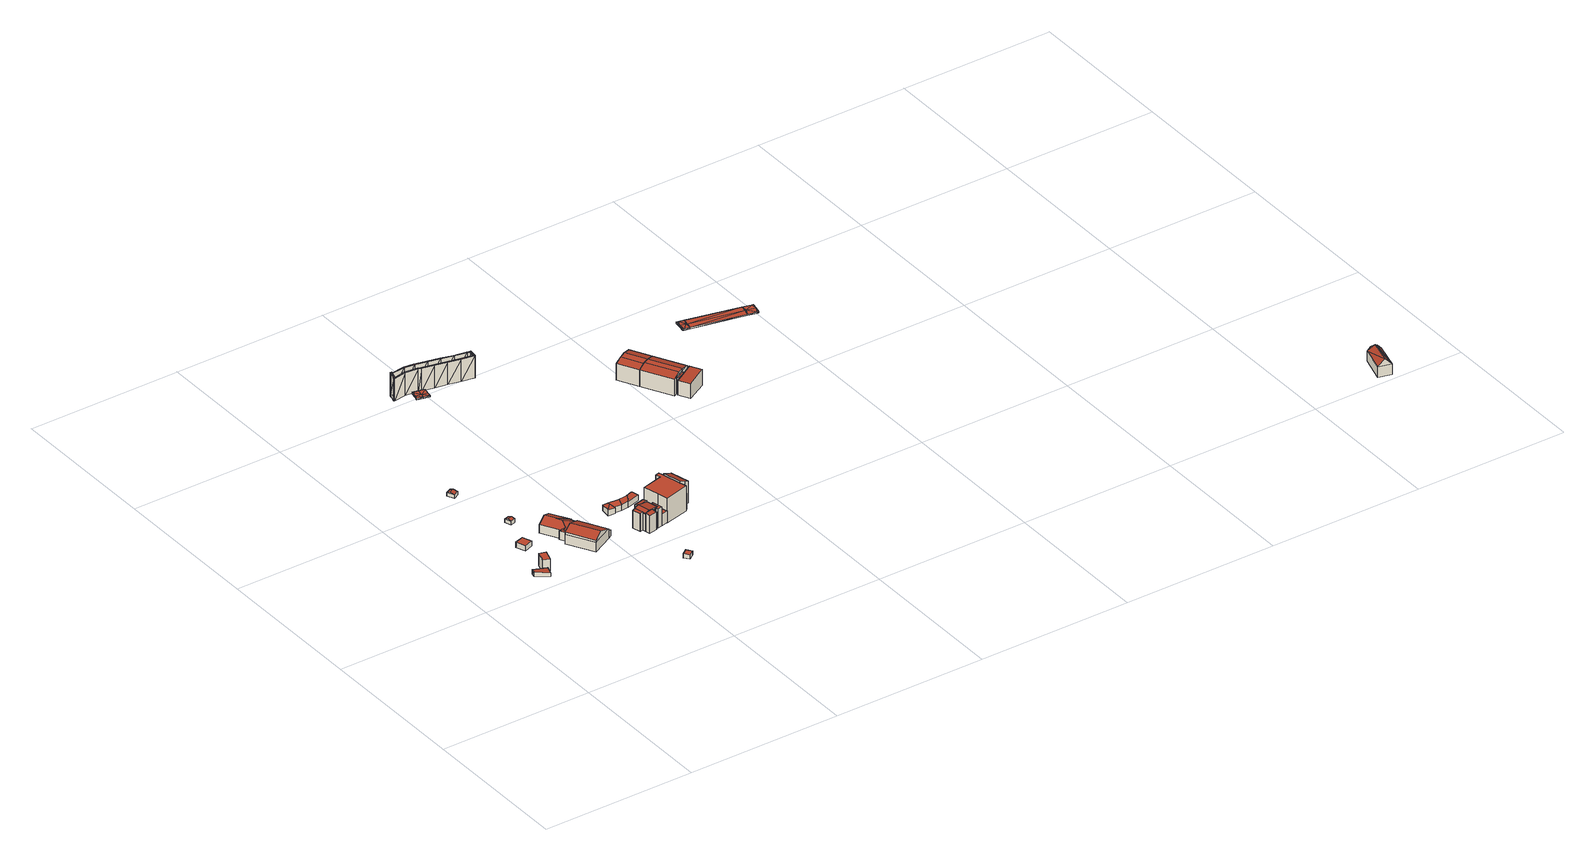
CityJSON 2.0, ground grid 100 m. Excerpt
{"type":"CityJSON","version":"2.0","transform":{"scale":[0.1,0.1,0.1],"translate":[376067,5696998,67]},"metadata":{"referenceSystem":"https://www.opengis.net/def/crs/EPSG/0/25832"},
"CityObjects":{
"building1":{"type":"Building","attributes":{"Gemeindeschluessel":"05954016","Geometrietyp2DReferenz":"3000","function":"51009_1610","roofType":"2100","measuredHeight":2.94},"geometry":[{"type":"Solid","lod":"2","boundaries":[[[[0,1,2,3]],[[4,5,1,0]],[[6,7,5,4]],[[3,2,7,6]],[[4,0,3,6]],[[1,5,7,2]]]],"semantics":{"surfaces":[{"type":"WallSurface"},{"type":"RoofSurface"},{"type":"GroundSurface"}],"values":[[0,0,0,0,1,2]]}}]},
"building2":{"type":"Building","attributes":{"Gemeindeschluessel":"05954016","Geometrietyp2DReferenz":"3000","function":"31001_1010","roofType":"1000","measuredHeight":8.39},"geometry":[{"type":"Solid","lod":"2","boundaries":[[[[8,9,10,11]],[[12,13,9,8]],[[14,15,13,12]],[[11,10,15,14]],[[12,8,11,14]],[[9,13,15,10]]]],"semantics":{"surfaces":[{"type":"WallSurface"},{"type":"RoofSurface"},{"type":"GroundSurface"}],"values":[[0,0,0,0,1,2]]}}]},
"building3":{"type":"Building","attributes":{"Gemeindeschluessel":"05954016","Geometrietyp2DReferenz":"3000","function":"31001_2460","roofType":"1000","measuredHeight":3.5},"geometry":[{"type":"Solid","lod":"2","boundaries":[[[[16,17,18,19]],[[20,21,17,16]],[[22,23,21,20]],[[19,18,23,22]],[[20,16,19,22]],[[17,21,23,18]]]],"semantics":{"surfaces":[{"type":"WallSurface"},{"type":"RoofSurface"},{"type":"GroundSurface"}],"values":[[0,0,0,0,1,2]]}}]},
"building4":{"type":"Building","attributes":{"Gemeindeschluessel":"05954016","Geometrietyp2DReferenz":"3000","function":"31001_1310","roofType":"3100","measuredHeight":3.16},"geometry":[{"type":"Solid","lod":"2","boundaries":[[[[24,25,26,27]],[[28,29,25,24]],[[30,31,29,28]],[[27,26,31,30]],[[24,32,28]],[[30,33,27]],[[27,33,32,24]],[[28,32,33,30]],[[25,29,31,26]]]],"semantics":{"surfaces":[{"type":"WallSurface"},{"type":"RoofSurface"},{"type":"GroundSurface"}],"values":[[0,0,0,0,0,0,1,1,2]]}}]},
"building5":{"type":"Building","attributes":{"Gemeindeschluessel":"05954016","Geometrietyp2DReferenz":"3000","function":"31001_1310","roofType":"3100","measuredHeight":3.01},"geometry":[{"type":"Solid","lod":"2","boundaries":[[[[34,35,36,37]],[[38,39,35,34]],[[40,41,39,38]],[[37,36,41,40]],[[34,42,38]],[[40,43,37]],[[37,43,42,34]],[[38,42,43,40]],[[35,39,41,36]]]],"semantics":{"surfaces":[{"type":"WallSurface"},{"type":"RoofSurface"},{"type":"GroundSurface"}],"values":[[0,0,0,0,0,0,1,1,2]]}}]},
"building6":{"type":"Building","attributes":{"Gemeindeschluessel":"05954016","Geometrietyp2DReferenz":"3000","function":"31001_3000","roofType":"5000","measuredHeight":8.35},"geometry":[{"type":"Solid","lod":"2","boundaries":[[[[44,45,46,47]],[[48,49,45,44]],[[50,51,49,48]],[[52,53,51,50]],[[54,55,53,52]],[[56,57,55,54]],[[58,59,57,56]],[[47,46,59,58]],[[60,58,56,61]],[[56,54,61]],[[60,61,54,52,62]],[[62,52,50,63]],[[63,50,48,64]],[[64,48,44,65]],[[44,47,65]],[[62,63,64,65,47,58,60]],[[45,49,51,53,55,57,59,46]]]],"semantics":{"surfaces":[{"type":"WallSurface"},{"type":"RoofSurface"},{"type":"GroundSurface"}],"values":[[0,0,0,0,0,0,0,0,1,1,1,1,1,1,0,1,2]]}}]},
"building7":{"type":"Building","attributes":{"Gemeindeschluessel":"05954016","Geometrietyp2DReferenz":"3000","function":"31001_3000","roofType":"3100","measuredHeight":10.28},"address":[{"country":"Germany","locality":"Hattingen","thoroughfareNumber":"59b","thoroughfareName":"Rathenaustraße"}],"geometry":[{"type":"Solid","lod":"2","boundaries":[[[[66,67,68,69]],[[70,71,67,66]],[[72,73,71,70]],[[74,75,73,72]],[[69,68,75,74]],[[76,77,69,74]],[[77,76,78,79,80]],[[79,78,72,70]],[[80,79,70,66]],[[78,76,74,72]],[[77,80,66,69]],[[67,71,73,75,68]]]],"semantics":{"surfaces":[{"type":"WallSurface"},{"type":"RoofSurface"},{"type":"GroundSurface"}],"values":[[0,0,0,0,0,1,1,0,0,0,0,2]]}}]},
"building8":{"type":"Building","attributes":{"Gemeindeschluessel":"05954016","Geometrietyp2DReferenz":"3000","function":"51009_1610","roofType":"2100","measuredHeight":5.23},"geometry":[{"type":"Solid","lod":"2","boundaries":[[[[81,82,83,84]],[[85,86,82,81]],[[87,88,86,85]],[[84,83,88,87]],[[85,81,84,87]],[[82,86,88,83]]]],"semantics":{"surfaces":[{"type":"WallSurface"},{"type":"RoofSurface"},{"type":"GroundSurface"}],"values":[[0,0,0,0,1,2]]}}]},
"building9":{"type":"Building","attributes":{"Gemeindeschluessel":"05954016","Geometrietyp2DReferenz":"3000","function":"31001_1310","roofType":"1000","measuredHeight":2.82},"geometry":[{"type":"Solid","lod":"2","boundaries":[[[[89,90,91,92]],[[93,94,90,89]],[[95,96,94,93]],[[92,91,96,95]],[[93,89,92,95]],[[90,94,96,91]]]],"semantics":{"surfaces":[{"type":"WallSurface"},{"type":"RoofSurface"},{"type":"GroundSurface"}],"values":[[0,0,0,0,1,2]]}}]},
"building10":{"type":"Building","attributes":{"Gemeindeschluessel":"05954016","Geometrietyp2DReferenz":"3000","function":"31001_3000"},"children":["building10-1","building10-2","building10-3","building10-4"]},
"building10-1":{"type":"BuildingPart","attributes":{"roofType":"2100","measuredHeight":12.31},"parents":["building10"],"geometry":[{"type":"Solid","lod":"2","boundaries":[[[[97,98,99,100]],[[101,102,103,98,97]],[[104,105,106,107,108]],[[109,110,105,104]],[[100,99,110,109]],[[104,108,101,97,100,109]],[[98,103,106,105,110,99]],[[106,103,102,107]],[[102,101,108,107]]]],"semantics":{"surfaces":[{"type":"WallSurface"},{"type":"RoofSurface"},{"type":"GroundSurface"},{"type":"ClosureSurface"}],"values":[[0,0,0,0,0,1,2,3,3]]}}]},
"building10-2":{"type":"BuildingPart","attributes":{"roofType":"2100","measuredHeight":12.53},"parents":["building10"],"geometry":[{"type":"Solid","lod":"2","boundaries":[[[[111,112,113,114,115,116]],[[117,118,119,120,121]],[[116,115,118,117]],[[121,122,111,116,117]],[[114,119,118,115]],[[112,111,122]],[[119,114,113,120]],[[113,112,122,121,120]]]],"semantics":{"surfaces":[{"type":"WallSurface"},{"type":"RoofSurface"},{"type":"GroundSurface"},{"type":"ClosureSurface"}],"values":[[0,0,0,1,2,0,3,3]]}}]},
"building10-3":{"type":"BuildingPart","attributes":{"roofType":"2100","measuredHeight":12.51},"parents":["building10"],"geometry":[{"type":"Solid","lod":"2","boundaries":[[[[123,124,125,126,127]],[[128,129,130,131,132]],[[127,126,129,128]],[[132,133,123,127,128]],[[125,130,129,126]],[[124,123,133]],[[130,125,124,131]],[[131,124,133,132]]]],"semantics":{"surfaces":[{"type":"WallSurface"},{"type":"RoofSurface"},{"type":"GroundSurface"},{"type":"ClosureSurface"}],"values":[[0,0,0,1,2,0,3,3]]}}]},
"building10-4":{"type":"BuildingPart","attributes":{"roofType":"3100","measuredHeight":13.2},"parents":["building10"],"geometry":[{"type":"Solid","lod":"2","boundaries":[[[[134,135,136,137]],[[138,139,135,134]],[[120,119,139,138]],[[107,106,114,113]],[[131,130,103,102]],[[137,136,125,124]],[[137,124,133,140,141,142,143,144,134]],[[112,122,142,141,145,146]],[[101,145,141,140,132,131,102]],[[112,146,108,107,113]],[[144,143,121,120,138]],[[144,138,134]],[[135,139,119,114,106,103,130,125,136]],[[119,120,113,114]],[[106,107,102,103]],[[130,131,124,125]],[[108,146,145,101]],[[108,101,102,107]],[[143,142,122,121]],[[121,122,112,113,120]],[[140,133,132]],[[132,133,124,131]]]],"semantics":{"surfaces":[{"type":"WallSurface"},{"type":"RoofSurface"},{"type":"GroundSurface"},{"type":"ClosureSurface"}],"values":[[0,0,0,0,0,0,1,1,0,0,0,0,2,3,3,3,0,3,0,3,0,3]]}}]},
"building11":{"type":"Building","attributes":{"Gemeindeschluessel":"05954016","Geometrietyp2DReferenz":"3000","function":"31001_3000","roofType":"5000","measuredHeight":6.11},"geometry":[{"type":"Solid","lod":"2","boundaries":[[[[147,148,149,150]],[[151,152,148,147]],[[153,154,152,151]],[[155,156,154,153]],[[157,158,156,155]],[[159,160,158,157]],[[161,162,160,159]],[[163,164,162,161]],[[165,166,164,163]],[[167,168,166,165]],[[150,149,168,167]],[[169,167,165,170]],[[171,170,165,163,172]],[[173,172,163,161,174]],[[175,174,161,159,176]],[[176,159,157,177]],[[157,155,177]],[[176,177,155,153,175]],[[174,175,153,151,173]],[[172,173,151,147,171]],[[170,171,147,150,169]],[[150,167,169]],[[148,152,154,156,158,160,162,164,166,168,149]]]],"semantics":{"surfaces":[{"type":"WallSurface"},{"type":"RoofSurface"},{"type":"GroundSurface"}],"values":[[0,0,0,0,0,0,0,0,0,0,0,1,1,1,1,1,1,1,1,1,1,1,2]]}}]},
"building12":{"type":"Building","attributes":{"Gemeindeschluessel":"05954016","Geometrietyp2DReferenz":"3000","function":"31001_3000"},"children":["building12-1","building12-2"]},
"building12-1":{"type":"BuildingPart","attributes":{"roofType":"1000","measuredHeight":12.79},"parents":["building12"],"geometry":[{"type":"Solid","lod":"2","boundaries":[[[[178,179,180,181]],[[182,183,179,178]],[[184,185,186,183,182]],[[187,188,189,190,191]],[[181,180,188,187]],[[191,184,182,178,181,187]],[[179,183,186,189,188,180]],[[185,184,191,190]],[[189,186,185,190]]]],"semantics":{"surfaces":[{"type":"WallSurface"},{"type":"RoofSurface"},{"type":"GroundSurface"},{"type":"ClosureSurface"}],"values":[[0,0,0,0,0,1,2,0,3]]}}]},
"building12-2":{"type":"BuildingPart","attributes":{"roofType":"1000","measuredHeight":7.6},"parents":["building12"],"geometry":[{"type":"Solid","lod":"2","boundaries":[[[[192,193,186,185]],[[194,195,193,192]],[[190,189,195,194]],[[194,192,185,190]],[[193,195,189,186]],[[189,190,185,186]]]],"semantics":{"surfaces":[{"type":"WallSurface"},{"type":"RoofSurface"},{"type":"GroundSurface"},{"type":"ClosureSurface"}],"values":[[0,0,0,1,2,3]]}}]},
"building13":{"type":"Building","attributes":{"Gemeindeschluessel":"05954016","Geometrietyp2DReferenz":"3000","function":"31001_3000"},"address":[{"country":"Germany","locality":"Hattingen","thoroughfareNumber":"59a","thoroughfareName":"Rathenaustraße"}],"children":["building13-1","building13-2","building13-3"]},
"building13-1":{"type":"BuildingPart","attributes":{"roofType":"2100","measuredHeight":17.79},"parents":["building13"],"geometry":[{"type":"Solid","lod":"2","boundaries":[[[[196,197,198,199,200]],[[201,202,203,204,205]],[[200,199,202,201]],[[205,206,207,196,200,201]],[[198,208,209,203,202,199]],[[197,196,207,210,211]],[[208,198,197,211]],[[212,210,207,206]],[[209,208,211,210,212]],[[204,212,206,205]],[[203,209,212,204]]]],"semantics":{"surfaces":[{"type":"WallSurface"},{"type":"RoofSurface"},{"type":"GroundSurface"},{"type":"ClosureSurface"}],"values":[[0,0,0,1,2,0,3,0,3,0,3]]}}]},
"building13-2":{"type":"BuildingPart","attributes":{"roofType":"1000","measuredHeight":16.65},"parents":["building13"],"geometry":[{"type":"Solid","lod":"2","boundaries":[[[[213,214,215]],[[216,217,213,215]],[[218,219,217,216]],[[220,221,219,218]],[[222,223,221,220]],[[224,225,223,222]],[[226,227,225,224]],[[228,229,227,226]],[[204,203,229,228]],[[228,226,224,222,220,218,216,215,210,212,204]],[[208,213,217,219,221,223,225,227,229,203,209]],[[209,212,210,211,208]],[[211,210,215,214]],[[213,208,211,214]],[[203,204,212,209]]]],"semantics":{"surfaces":[{"type":"WallSurface"},{"type":"RoofSurface"},{"type":"GroundSurface"},{"type":"ClosureSurface"}],"values":[[0,0,0,0,0,0,0,0,0,1,2,3,0,3,3]]}}]},
"building13-3":{"type":"BuildingPart","attributes":{"roofType":"1000","measuredHeight":8.19},"parents":["building13"],"geometry":[{"type":"Solid","lod":"2","boundaries":[[[[230,231,198,197]],[[232,233,231,230]],[[214,213,233,232]],[[214,232,230,197,211]],[[231,233,213,208,198]],[[213,214,211,208]],[[208,211,197,198]]]],"semantics":{"surfaces":[{"type":"WallSurface"},{"type":"RoofSurface"},{"type":"GroundSurface"},{"type":"ClosureSurface"}],"values":[[0,0,0,1,2,3,3]]}}]},
"building14":{"type":"Building","attributes":{"Geometrietyp2DReferenz":"2000","Gemeindeschluessel":"05911000","function":"53001_1800","roofType":"9999","measuredHeight":1},"geometry":[{"type":"Solid","lod":"2","boundaries":[[[[234,235,236]],[[235,237,236]],[[238,239,234]],[[239,235,234]],[[240,241,238]],[[241,239,238]],[[242,243,240]],[[243,241,240]],[[244,245,242]],[[245,243,242]],[[246,247,244]],[[247,245,244]],[[248,249,246]],[[249,247,246]],[[250,251,248]],[[251,249,248]],[[252,253,250]],[[253,251,250]],[[254,255,252]],[[255,253,252]],[[256,257,254]],[[257,255,254]],[[258,259,256]],[[259,257,256]],[[260,261,258]],[[261,259,258]],[[262,263,260]],[[263,261,260]],[[264,265,262]],[[265,263,262]],[[236,237,264]],[[237,265,264]],[[266,237,239]],[[239,237,235]],[[267,266,241]],[[241,266,239]],[[241,243,267]],[[268,267,247]],[[247,267,245]],[[245,267,243]],[[269,268,247]],[[269,247,249]],[[253,269,251]],[[251,269,249]],[[263,265,266]],[[266,265,237]],[[261,263,266]],[[261,266,267]],[[259,261,268]],[[268,261,267]],[[259,268,269]],[[259,269,257]],[[255,257,253]],[[253,257,269]],[[270,238,236]],[[238,234,236]],[[271,240,270]],[[240,238,270]],[[240,271,242]],[[272,246,271]],[[246,244,271]],[[244,242,271]],[[273,246,272]],[[273,248,246]],[[252,250,273]],[[250,248,273]],[[262,270,264]],[[270,236,264]],[[260,270,262]],[[260,271,270]],[[258,272,260]],[[272,271,260]],[[258,273,272]],[[258,256,273]],[[254,252,256]],[[252,273,256]]]],"semantics":{"surfaces":[{"type":"WallSurface"},{"type":"GroundSurface"},{"type":"RoofSurface"}],"values":[[0,0,0,0,0,0,0,0,0,0,0,0,0,0,0,0,0,0,0,0,0,0,0,0,0,0,0,0,0,0,0,0,1,1,1,1,1,1,1,1,1,1,1,1,1,1,1,1,1,1,1,1,1,1,2,2,2,2,2,2,2,2,2,2,2,2,2,2,2,2,2,2,2,2,2,2]]}}]},
"building15":{"type":"Building","attributes":{"Geometrietyp2DReferenz":"3000","Gemeindeschluessel":"05911000","function":"53001_1890","roofType":"9999","measuredHeight":15},"geometry":[{"type":"MultiSurface","lod":"2","boundaries":[[[274,275,276]],[[275,277,276]],[[278,279,280]],[[279,281,280]],[[282,283,278]],[[283,279,278]],[[284,285,286]],[[285,287,286]],[[288,289,284]],[[289,285,284]],[[290,291,288]],[[291,289,288]],[[292,293,290]],[[293,291,290]],[[294,295,292]],[[295,293,292]],[[296,297,298]],[[297,299,298]],[[300,301,302]],[[301,303,302]],[[304,305,300]],[[305,301,300]],[[306,307,304]],[[307,305,304]],[[308,309,306]],[[309,307,306]],[[310,311,308]],[[311,309,308]],[[312,313,310]],[[313,311,310]],[[314,315,312]],[[315,313,312]],[[316,317,318]],[[317,319,318]],[[320,321,322]],[[321,323,322]],[[324,325,320]],[[325,321,320]],[[326,327,324]],[[327,325,324]],[[328,329,326]],[[329,327,326]],[[330,331,328]],[[331,329,328]],[[332,333,330]],[[333,331,330]],[[334,335,332]],[[335,333,332]],[[336,337,338]],[[337,339,338]],[[340,341,342]],[[341,343,342]],[[344,345,340]],[[345,341,340]],[[346,347,344]],[[347,345,344]],[[348,349,346]],[[350,351,348]],[[349,347,346]],[[351,349,348]],[[352,353,350]],[[353,351,350]],[[354,355,352]],[[355,353,352]],[[276,277,319]],[[277,318,319]],[[355,354,314]],[[354,315,314]],[[319,274,276]],[[319,317,274]],[[323,278,280]],[[323,321,278]],[[321,282,278]],[[321,325,282]],[[325,284,286]],[[325,327,284]],[[327,288,284]],[[327,329,288]],[[329,290,288]],[[329,331,290]],[[331,292,290]],[[331,333,292]],[[333,294,292]],[[333,335,294]],[[339,296,298]],[[339,337,296]],[[343,300,302]],[[343,341,300]],[[341,304,300]],[[341,345,304]],[[345,306,304]],[[345,347,306]],[[347,308,306]],[[347,349,308]],[[349,310,308]],[[349,351,310]],[[351,312,310]],[[351,353,312]],[[353,314,312]],[[353,355,314]],[[318,277,275]],[[318,275,316]],[[322,281,279]],[[322,279,320]],[[320,279,283]],[[320,283,324]],[[324,287,285]],[[324,285,326]],[[326,285,289]],[[326,289,328]],[[328,289,291]],[[328,291,330]],[[330,291,293]],[[330,293,332]],[[332,293,295]],[[332,295,334]],[[338,299,297]],[[338,297,336]],[[342,303,301]],[[342,301,340]],[[340,301,305]],[[340,305,344]],[[344,305,307]],[[344,307,346]],[[346,307,309]],[[346,309,348]],[[348,309,311]],[[348,311,350]],[[350,311,313]],[[350,313,352]],[[352,313,315]],[[352,315,354]]],"semantics":{"surfaces":[{"type":"WallSurface"},{"type":"GroundSurface"},{"type":"RoofSurface"}],"values":[0,0,0,0,0,0,0,0,0,0,0,0,0,0,0,0,0,0,0,0,0,0,0,0,0,0,0,0,0,0,0,0,0,0,0,0,0,0,0,0,0,0,0,0,0,0,0,0,0,0,0,0,0,0,0,0,0,0,0,0,0,0,0,0,0,0,0,0,1,1,1,1,1,1,1,1,1,1,1,1,1,1,1,1,1,1,1,1,1,1,1,1,1,1,1,1,1,1,1,1,2,2,2,2,2,2,2,2,2,2,2,2,2,2,2,2,2,2,2,2,2,2,2,2,2,2,2,2,2,2,2,2]}}]},
"building16":{"type":"Building","attributes":{"Geometrietyp2DReferenz":"3000","Gemeindeschluessel":"05911000","function":"52003_1020","roofType":"9999","measuredHeight":3},"geometry":[{"type":"MultiSurface","lod":"2","boundaries":[[[274,356,276]],[[356,357,276]],[[278,358,280]],[[358,359,280]],[[282,360,278]],[[360,358,278]],[[284,361,286]],[[361,362,286]],[[288,363,284]],[[363,361,284]],[[290,364,288]],[[364,363,288]],[[292,365,290]],[[365,364,290]],[[294,366,292]],[[366,365,292]],[[296,367,298]],[[367,368,298]],[[300,369,302]],[[369,370,302]],[[304,371,300]],[[371,369,300]],[[306,372,304]],[[372,371,304]],[[308,373,306]],[[373,372,306]],[[310,374,308]],[[374,373,308]],[[312,375,310]],[[375,374,310]],[[314,376,312]],[[376,375,312]],[[377,317,378]],[[317,319,378]],[[379,321,380]],[[321,323,380]],[[381,325,379]],[[325,321,379]],[[382,327,381]],[[327,325,381]],[[383,329,382]],[[329,327,382]],[[384,331,383]],[[331,329,383]],[[385,333,384]],[[333,331,384]],[[386,337,387]],[[388,335,385]],[[335,333,385]],[[337,339,387]],[[389,341,390]],[[341,343,390]],[[391,345,389]],[[345,341,389]],[[392,347,391]],[[347,345,391]],[[393,349,392]],[[349,347,392]],[[394,351,393]],[[351,349,393]],[[395,353,394]],[[353,351,394]],[[396,355,395]],[[355,353,395]],[[276,357,319]],[[357,378,319]],[[355,396,314]],[[396,376,314]],[[319,274,276]],[[319,317,274]],[[323,278,280]],[[323,321,278]],[[321,282,278]],[[321,325,282]],[[325,284,286]],[[325,327,284]],[[327,288,284]],[[327,329,288]],[[329,290,288]],[[329,331,290]],[[331,292,290]],[[331,333,292]],[[333,294,292]],[[333,335,294]],[[339,296,298]],[[339,337,296]],[[343,300,302]],[[343,341,300]],[[341,304,300]],[[341,345,304]],[[345,306,304]],[[345,347,306]],[[347,308,306]],[[347,349,308]],[[349,310,308]],[[349,351,310]],[[351,312,310]],[[351,353,312]],[[353,314,312]],[[353,355,314]],[[378,357,356]],[[378,356,377]],[[380,359,358]],[[380,358,379]],[[379,358,360]],[[379,360,381]],[[381,362,361]],[[381,361,382]],[[382,361,363]],[[382,363,383]],[[383,363,364]],[[383,364,384]],[[384,364,365]],[[384,365,385]],[[385,365,366]],[[385,366,388]],[[387,368,367]],[[387,367,386]],[[390,370,369]],[[390,369,389]],[[389,369,371]],[[389,371,391]],[[391,371,372]],[[391,372,392]],[[392,372,373]],[[392,373,393]],[[393,373,374]],[[393,374,394]],[[394,374,375]],[[394,375,395]],[[395,375,376]],[[395,376,396]]],"semantics":{"surfaces":[{"type":"WallSurface"},{"type":"GroundSurface"},{"type":"RoofSurface"}],"values":[0,0,0,0,0,0,0,0,0,0,0,0,0,0,0,0,0,0,0,0,0,0,0,0,0,0,0,0,0,0,0,0,0,0,0,0,0,0,0,0,0,0,0,0,0,0,0,0,0,0,0,0,0,0,0,0,0,0,0,0,0,0,0,0,0,0,0,0,1,1,1,1,1,1,1,1,1,1,1,1,1,1,1,1,1,1,1,1,1,1,1,1,1,1,1,1,1,1,1,1,2,2,2,2,2,2,2,2,2,2,2,2,2,2,2,2,2,2,2,2,2,2,2,2,2,2,2,2,2,2,2,2]}}]},
"building17":{"type":"Building","attributes":{"Gemeindeschluessel":"05911000","Geometrietyp2DReferenz":"3000","function":"31001_2501","roofType":"9999","measuredHeight":12.59,"storeysAboveGround":2},"geometry":[{"type":"Solid","lod":"2","boundaries":[[[[397,398,399,400]],[[401,402,398,397]],[[403,404,402,401]],[[400,399,404,403]],[[400,405,406,397]],[[397,406,407,401]],[[401,407,408,403]],[[403,408,405,400]],[[406,405,408,407]],[[398,402,404,399]]]],"semantics":{"surfaces":[{"type":"WallSurface"},{"type":"RoofSurface"},{"type":"GroundSurface"}],"values":[[0,0,0,0,1,0,1,0,1,2]]}}]},
"building18":{"type":"Building","attributes":{"Gemeindeschluessel":"05911000","Geometrietyp2DReferenz":"3000","function":"31001_2501","roofType":"9999","measuredHeight":12.62,"storeysAboveGround":2},"address":[{"country":"Germany","locality":"Bochum","thoroughfareNumber":"149a","thoroughfareName":"Brockhauser Str."}],"geometry":[{"type":"Solid","lod":"2","boundaries":[[[[409,410,411,412]],[[413,414,410,409]],[[415,416,414,413]],[[401,402,416,415]],[[397,398,402,401]],[[412,411,398,397]],[[397,417,418,412]],[[415,419,420,421,401]],[[422,418,417,421,420]],[[418,422,409,412]],[[422,420,419,413,409]],[[419,415,413]],[[417,397,401,421]],[[410,414,416,402,398,411]]]],"semantics":{"surfaces":[{"type":"WallSurface"},{"type":"RoofSurface"},{"type":"GroundSurface"}],"values":[[0,0,0,0,0,0,1,1,1,0,0,0,0,2]]}}]},
"building19":{"type":"Building","attributes":{"Gemeindeschluessel":"05911000","Geometrietyp2DReferenz":"3000","function":"31001_2501"},"children":["building19-1","building19-2"]},
"building19-1":{"type":"BuildingPart","attributes":{"roofType":"2100","measuredHeight":10.2,"storeysAboveGround":2},"parents":["building19"],"geometry":[{"type":"Solid","lod":"2","boundaries":[[[[423,424,425,426]],[[427,428,424,423]],[[429,430,428,427]],[[426,425,431,432,433]],[[434,429,427,423,426,433]],[[424,428,430,431,425]],[[432,434,433]],[[431,430,429,434,432]]]],"semantics":{"surfaces":[{"type":"WallSurface"},{"type":"RoofSurface"},{"type":"GroundSurface"},{"type":"ClosureSurface"}],"values":[[0,0,0,0,1,2,0,3]]}}]},
"building19-2":{"type":"BuildingPart","attributes":{"roofType":"2100","measuredHeight":11.03,"storeysAboveGround":2},"parents":["building19"],"geometry":[{"type":"Solid","lod":"2","boundaries":[[[[435,436,437,438]],[[432,431,436,435]],[[439,440,430,429,441]],[[442,443,440,439]],[[438,437,443,442]],[[439,441,434,432,435,438,442]],[[436,431,430,440,443,437]],[[434,441,429]],[[431,432,434,429,430]]]],"semantics":{"surfaces":[{"type":"WallSurface"},{"type":"RoofSurface"},{"type":"GroundSurface"},{"type":"ClosureSurface"}],"values":[[0,0,0,0,0,1,2,0,3]]}}]},
"building20":{"type":"Building","attributes":{"Geometrietyp2DReferenz":"2000","Gemeindeschluessel":"05911000","function":"53001_1800","roofType":"9999","measuredHeight":1},"geometry":[{"type":"Solid","lod":"2","boundaries":[[[[444,445,446]],[[445,447,446]],[[448,449,444]],[[449,445,444]],[[450,451,448]],[[451,449,448]],[[452,453,450]],[[453,451,450]],[[454,455,452]],[[455,453,452]],[[456,457,454]],[[457,455,454]],[[458,459,456]],[[459,457,456]],[[460,461,458]],[[461,459,458]],[[462,463,460]],[[463,461,460]],[[464,465,462]],[[465,463,462]],[[466,467,464]],[[467,465,464]],[[468,469,466]],[[469,467,466]],[[470,471,468]],[[471,469,468]],[[472,473,470]],[[473,471,470]],[[474,475,472]],[[475,473,472]],[[446,447,474]],[[447,475,474]],[[447,445,449]],[[447,449,451]],[[447,451,453]],[[447,453,476]],[[476,453,455]],[[477,476,455]],[[477,455,457]],[[477,457,478]],[[479,478,457]],[[479,457,459]],[[479,459,463]],[[463,459,461]],[[475,447,473]],[[473,447,476]],[[473,476,471]],[[476,477,471]],[[471,477,478]],[[471,478,469]],[[478,479,469]],[[465,467,463]],[[467,469,479]],[[467,479,463]],[[446,448,444]],[[446,450,448]],[[446,452,450]],[[446,480,452]],[[480,454,452]],[[481,454,480]],[[481,456,454]],[[481,482,456]],[[483,456,482]],[[483,458,456]],[[483,462,458]],[[462,460,458]],[[474,472,446]],[[472,480,446]],[[472,470,480]],[[480,470,481]],[[470,482,481]],[[470,468,482]],[[482,468,483]],[[464,462,466]],[[466,483,468]],[[466,462,483]]]],"semantics":{"surfaces":[{"type":"WallSurface"},{"type":"GroundSurface"},{"type":"RoofSurface"}],"values":[[0,0,0,0,0,0,0,0,0,0,0,0,0,0,0,0,0,0,0,0,0,0,0,0,0,0,0,0,0,0,0,0,1,1,1,1,1,1,1,1,1,1,1,1,1,1,1,1,1,1,1,1,1,1,2,2,2,2,2,2,2,2,2,2,2,2,2,2,2,2,2,2,2,2,2,2]]}}]},
"building21":{"type":"Building","attributes":{"Gemeindeschluessel":"05954016","Geometrietyp2DReferenz":"3000","function":"31001_3062","roofType":"9999","measuredHeight":11.36},"address":[{"country":"Germany","locality":"Hattingen","thoroughfareNumber":"12","thoroughfareName":"Zu den Sieben Hämmern"}],"geometry":[{"type":"Solid","lod":"2","boundaries":[[[[484,485,486,487]],[[488,489,485,484]],[[490,491,489,488]],[[487,486,491,490]],[[484,492,493,488]],[[490,494,487]],[[492,495,493]],[[495,492,484]],[[494,495,484]],[[484,487,494]],[[490,488,493]],[[490,493,495]],[[495,494,490]],[[485,489,491,486]]]],"semantics":{"surfaces":[{"type":"WallSurface"},{"type":"RoofSurface"},{"type":"GroundSurface"}],"values":[[0,0,0,0,0,0,1,1,1,1,1,1,1,2]]}}]}
},
"vertices":[
[103,540,514],[103,540,491],[17,567,491],[17,567,520],[86,487,514],[86,487,491],[8,539,520],[8,539,491],
[97,620,570],[97,620,487],[75,549,487],[75,549,570],[140,606,570],[140,606,487],[118,535,570],[118,535,487],
[164,874,515],[164,874,480],[107,854,480],[107,854,515],[186,812,515],[186,812,480],[129,791,515],[129,791,480],
[229,1101,509],[229,1101,486],[196,1090,486],[196,1090,509],[243,1057,511],[243,1057,486],[210,1047,511],[210,1047,486],[237,1077,518],[204,1066,518],
[123,1516,508],[123,1516,484],[88,1499,484],[88,1499,508],[144,1473,506],[144,1473,484],[110,1456,506],[110,1456,484],[132,1498,515],[98,1480,515],
[452,1021,487],[452,1021,430],[341,959,430],[341,959,487],[520,900,487],[520,900,430],[515,898,487],[515,898,430],[535,862,487],[535,862,430],[419,798,487],[419,798,430],[395,841,487],[395,841,430],[405,846,487],[405,846,430],[438,837,497],[413,823,497],[452,887,512],[432,922,512],[433,925,513],[396,990,513],
[490,616,493],[490,616,429],[629,691,429],[629,691,493],[397,787,493],[397,787,429],[419,798,493],[419,798,429],[535,862,493],[535,862,429],[454,818,532],[548,647,532],[419,798,518],[397,787,509],[490,616,509],
[557,875,470],[557,875,428],[535,862,428],[535,862,480],[652,703,470],[652,703,428],[629,691,480],[629,691,428],
[1020,495,309],[1020,495,281],[986,469,281],[986,469,309],[1045,464,309],[1045,464,281],[1011,437,309],[1011,437,281],
[871,796,471],[871,796,352],[869,795,352],[869,795,470],[886,799,475],[886,799,468],[886,799,352],[885,740,471],[885,740,352],[900,744,352],[900,744,468],[900,744,475],[882,740,470],[882,740,352],
[906,721,477],[906,721,476],[906,721,468],[906,721,352],[913,692,352],[913,692,469],[968,705,469],[968,705,352],[960,734,352],[960,734,468],[960,734,477],[912,722,477],
[986,824,477],[986,824,468],[986,824,352],[979,853,352],[979,853,470],[911,836,470],[911,836,352],[919,808,352],[919,808,468],[919,808,477],[946,814,477],
[1006,746,468],[1006,746,352],[995,791,352],[995,791,468],[986,741,468],[986,741,352],[919,808,484],[916,807,484],[936,728,484],[960,734,478],[986,741,472],[886,799,476],[900,744,476],
[824,1023,401],[824,1023,363],[817,961,363],[817,961,401],[916,1013,401],[916,1013,363],[971,1020,401],[971,1020,363],[1031,1038,401],[1031,1038,363],[1045,989,401],[1045,989,363],[958,964,401],[958,964,363],[957,969,401],[957,969,363],[909,961,401],[909,961,363],[863,966,401],[863,966,363],[862,956,401],[862,956,363],[842,981,421],[843,991,421],[847,994,424],[908,987,424],[917,988,423],[975,996,422],[976,996,423],[977,995,423],[1014,1006,423],
[1006,746,471],[1006,746,343],[986,741,343],[986,741,471],[995,791,471],[995,791,343],[1006,793,471],[1006,793,419],[1006,793,343],[991,721,471],[991,721,343],[1022,729,343],[1022,729,419],[1022,729,471],
[1051,805,419],[1051,805,343],[1067,740,419],[1067,740,343],
[1258,834,496],[1258,834,420],[1258,834,338],[1281,839,338],[1281,839,485],[1251,962,485],[1251,962,338],[1187,946,338],[1187,946,505],[1187,946,515],[1187,945,516],[1216,823,516],[1216,823,338],[1187,945,338],[1216,823,505],[1216,823,420],[1187,945,505],
[1225,785,338],[1225,785,420],[1225,785,505],[1226,780,505],[1226,780,338],[1067,740,505],[1067,740,338],[1051,805,505],[1051,805,338],[1025,907,505],[1025,907,338],[1159,940,505],[1159,940,338],[1151,972,505],[1151,972,338],[1178,979,505],[1178,979,338],
[1261,823,420],[1261,823,338],[1235,788,420],[1235,788,338],
[1032,3156,32],[1032,3156,22],[992,3162,32],[992,3162,22],[1028,3129,34],[1028,3129,24],[1021,3080,38],[1021,3080,28],[1021,3079,38],[1021,3079,28],[1021,3078,38],[1021,3078,28],[1007,3009,38],[1007,3009,28],[999,2971,37],[999,2971,27],[994,2943,37],[994,2943,27],[955,2951,37],[955,2951,27],[915,2959,37],[915,2959,27],[921,2986,37],[921,2986,27],[928,3025,38],[928,3025,28],[942,3092,38],[942,3092,28],[949,3140,34],[949,3140,24],[953,3168,32],[953,3168,22],[988,3134,24],[981,3086,28],[967,3017,28],[960,2978,27],[988,3134,34],[981,3086,38],[967,3017,38],[960,2978,37],
[844,3104,14],[844,3104,164],[835,3056,3],[835,3056,153],[916,3082,28],[916,3082,178],[833,3096,6],[833,3096,156],[979,3071,30],[979,3071,180],[1056,3053,29],[1056,3053,179],[978,3071,30],[978,3071,180],[1134,3035,29],[1134,3035,179],[1212,3017,28],[1212,3017,178],[1290,2999,29],[1290,2999,179],[1314,2993,28],[1314,2993,178],[1298,2951,32],[1298,2951,182],[1307,3005,29],[1307,3005,179],[1226,2977,29],[1226,2977,179],[1309,2959,30],[1309,2959,180],[1148,2994,29],[1148,2994,179],[1070,3010,29],[1070,3010,179],[992,3027,30],[992,3027,180],[971,3032,31],[971,3032,181],[892,3049,25],[892,3049,175],[831,3062,3],[831,3062,153],[834,3106,164],[834,3106,14],[825,3058,153],[825,3058,3],[918,3091,178],[918,3091,28],[834,3106,156],[834,3106,6],[980,3081,180],[980,3081,30],[1058,3063,179],[1058,3063,29],[1136,3045,179],[1136,3045,29],[1214,3026,178],[1214,3026,28],[1292,3008,179],[1292,3008,29],[1317,3003,178],[1317,3003,28],[1308,2949,182],[1308,2949,32],[1317,3003,179],[1317,3003,29],[1224,2967,179],[1224,2967,29],[1307,2949,180],[1307,2949,30],[1146,2984,179],[1146,2984,29],[1068,3001,179],[1068,3001,29],[990,3017,180],[990,3017,30],[969,3022,181],[969,3022,31],[890,3039,175],[890,3039,25],[829,3052,153],[829,3052,3],
[844,3104,44],[835,3056,33],[916,3082,58],[833,3096,36],[979,3071,60],[1056,3053,59],[978,3071,60],[1134,3035,59],[1212,3017,58],[1290,2999,59],[1314,2993,58],[1298,2951,62],[1307,3005,59],[1226,2977,59],[1309,2959,60],[1148,2994,59],[1070,3010,59],[992,3027,60],[971,3032,61],[892,3049,55],[831,3062,33],[834,3106,44],[825,3058,33],[918,3091,58],[834,3106,36],[980,3081,60],[1058,3063,59],[1136,3045,59],[1214,3026,58],[1292,3008,59],[1308,2949,62],[1317,3003,59],[1317,3003,58],[1224,2967,59],[1307,2949,60],[1146,2984,59],[1068,3001,59],[990,3017,60],[969,3022,61],[890,3039,55],[829,3052,33],
[2155,2424,139],[2155,2424,28],[2086,2553,28],[2086,2553,139],[2015,2350,140],[2015,2350,28],[1946,2477,140],[1946,2477,28],[2034,2525,154],[2104,2397,154],[2061,2374,153],[1992,2502,153],
[2202,2201,140],[2202,2201,28],[2259,2232,28],[2259,2232,139],[2142,2169,140],[2142,2169,28],[2119,2157,140],[2119,2157,28],[2107,2399,152],[2211,2206,152],[2142,2169,146],[2170,2184,154],[2065,2377,154],[2202,2201,153],
[2189,2195,135],[2189,2195,35],[2142,2169,35],[2142,2169,135],[2202,2202,135],[2202,2202,35],[2211,2186,137],[2211,2186,35],[2151,2154,35],[2151,2154,134],[2151,2154,137],[2178,2168,137],
[2133,2144,133],[2133,2144,35],[2172,2073,35],[2172,2073,133],[2262,2214,145],[2262,2214,35],[2211,2186,140],[2301,2143,145],[2301,2143,35],
[2551,2753,38],[2551,2753,28],[2547,2713,38],[2547,2713,28],[2560,2752,38],[2560,2752,28],[2562,2751,38],[2562,2751,28],[2564,2751,38],[2564,2751,28],[2602,2743,38],[2602,2743,28],[2943,2666,38],[2943,2666,28],[3000,2653,38],[3000,2653,28],[3011,2651,38],[3011,2651,28],[3002,2612,38],[3002,2612,28],[2993,2573,38],[2993,2573,28],[2982,2575,38],[2982,2575,28],[2925,2588,38],[2925,2588,28],[2586,2664,38],[2586,2664,28],[2549,2672,38],[2549,2672,28],[2542,2673,38],[2542,2673,28],[2584,2705,28],[2593,2704,28],[2934,2627,28],[2945,2625,28],[2584,2705,38],[2593,2704,38],[2934,2627,38],[2945,2625,38],
[5497,200,98],[5497,200,29],[5451,31,29],[5451,31,98],[5580,177,99],[5580,177,29],[5535,8,99],[5535,8,29],[5520,194,123],[5557,184,124],[5493,19,143],[5534,172,143]
]}
